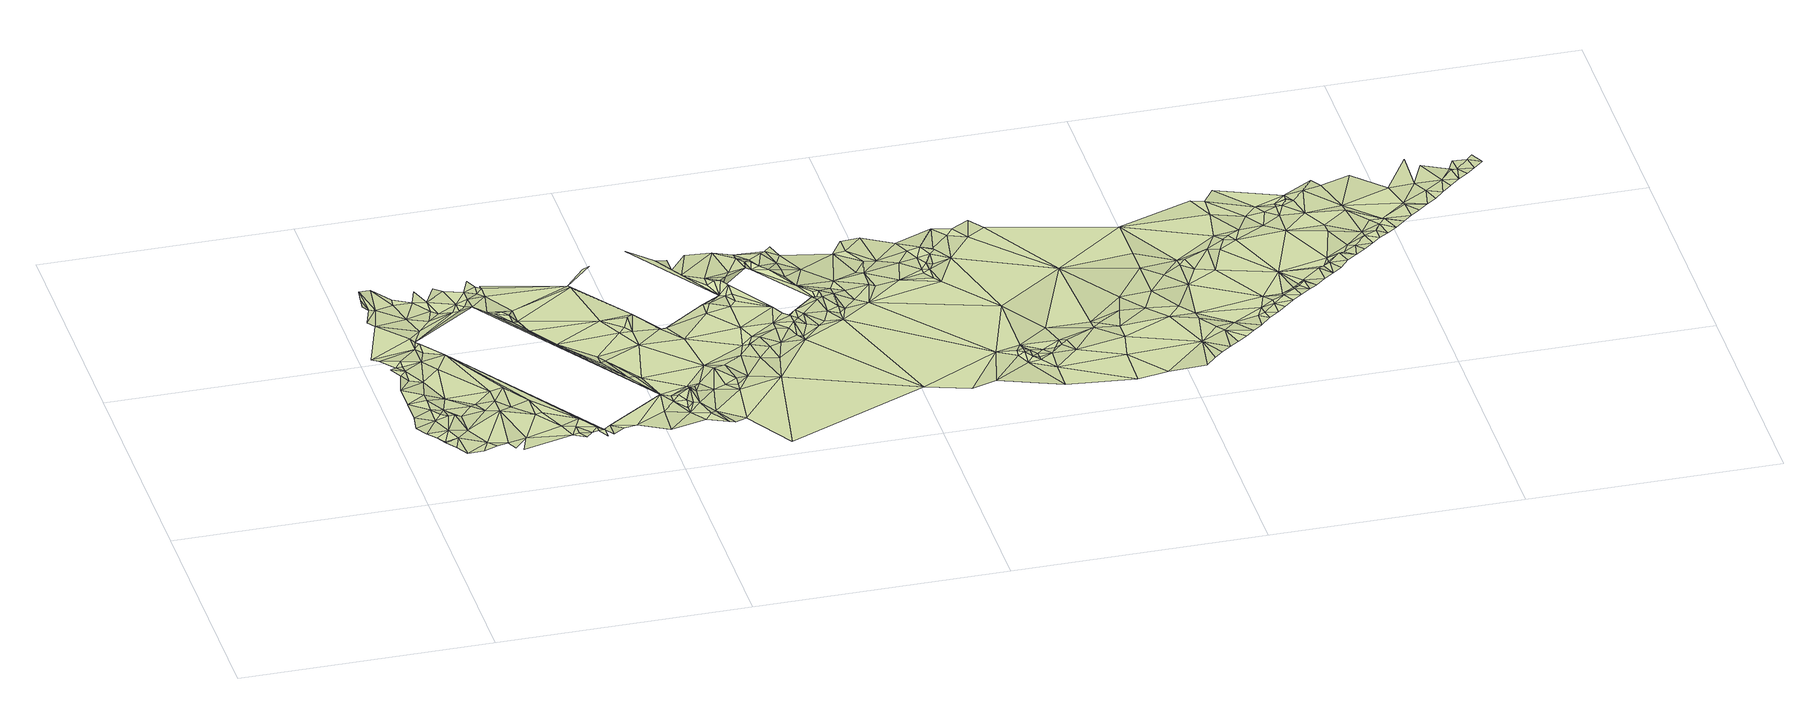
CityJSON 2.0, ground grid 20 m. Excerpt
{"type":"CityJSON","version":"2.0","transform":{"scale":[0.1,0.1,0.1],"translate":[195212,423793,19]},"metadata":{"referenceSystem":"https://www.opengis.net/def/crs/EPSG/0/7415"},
"CityObjects":{
"landuse1":{"type":"LandUse","attributes":{"3df_class":"Terrain","bgt_fysiekvoorkomen":"erf","bgt_status":"bestaand","identificatienamespace":"NL.IMGeo","onbegroeidterreindeeloptalud":"false","relatievehoogteligging":0,"aantal_punten":0},"geometry":[{"type":"MultiSurface","lod":"1","boundaries":[[[0,1,2]],[[0,3,1]],[[4,5,6]],[[7,2,6]],[[5,7,6]],[[8,5,4]],[[7,0,2]],[[3,9,10]],[[4,11,8]],[[12,8,11]],[[8,7,5]],[[0,9,3]],[[10,13,14]],[[9,15,10]],[[7,16,0]],[[10,15,13]],[[17,9,0]],[[18,7,8]],[[19,8,12]],[[17,0,16]],[[20,14,21]],[[7,22,16]],[[23,19,12]],[[17,24,9]],[[24,15,9]],[[18,22,7]],[[14,13,25]],[[24,17,16]],[[19,18,8]],[[21,14,25]],[[26,27,20]],[[27,26,28]],[[26,20,21]],[[22,24,16]],[[29,30,28]],[[13,15,31]],[[24,31,15]],[[19,23,32]],[[22,18,33]],[[26,34,28]],[[22,33,24]],[[26,21,25]],[[30,35,36]],[[34,29,28]],[[25,13,31]],[[24,33,37]],[[29,35,30]],[[26,38,34]],[[32,39,19]],[[24,37,31]],[[26,25,38]],[[38,29,34]],[[40,33,18]],[[41,42,36]],[[18,19,43]],[[25,31,44]],[[36,35,41]],[[37,33,40]],[[38,35,29]],[[31,37,45]],[[25,44,38]],[[39,43,19]],[[42,46,47]],[[48,49,50]],[[40,18,43]],[[50,49,51]],[[46,49,47]],[[37,40,45]],[[52,39,53]],[[46,51,49]],[[38,54,35]],[[31,45,55]],[[55,44,31]],[[46,56,51]],[[43,39,52]],[[54,57,35]],[[35,58,41]],[[38,44,59]],[[57,58,35]],[[59,54,38]],[[46,42,60]],[[61,42,41]],[[62,45,40]],[[59,57,54]],[[40,43,62]],[[59,58,57]],[[41,58,61]],[[42,61,60]],[[46,63,56]],[[55,45,62]],[[44,55,59]],[[60,63,46]],[[62,43,64]],[[63,65,56]],[[52,66,67]],[[68,43,52]],[[55,62,69]],[[64,43,68]],[[55,69,59]],[[69,62,64]],[[61,70,60]],[[60,71,63]],[[63,71,65]],[[72,61,58]],[[68,52,73]],[[74,59,69]],[[75,58,59]],[[64,74,69]],[[76,60,70]],[[52,67,73]],[[64,68,74]],[[60,76,71]],[[72,70,61]],[[74,68,77]],[[68,73,77]],[[74,78,59]],[[79,76,70]],[[80,72,58]],[[71,76,81]],[[82,71,81]],[[72,79,70]],[[81,76,79]],[[67,83,73]],[[74,77,78]],[[84,80,58]],[[77,73,78]],[[67,85,83]],[[67,86,85]],[[78,75,59]],[[79,87,81]],[[73,83,78]],[[83,85,88]],[[88,85,86]],[[72,87,79]],[[89,81,90]],[[90,81,87]],[[83,88,91]],[[72,80,87]],[[83,91,78]],[[92,87,80]],[[88,93,91]],[[78,91,75]],[[75,91,93]],[[84,92,80]],[[94,93,95]],[[75,93,94]],[[92,96,87]],[[97,90,87]],[[75,94,98]],[[84,96,92]],[[96,97,87]],[[94,99,98]],[[100,98,99]],[[84,101,96]],[[97,96,102]],[[84,103,101]],[[104,105,103]],[[106,104,103]],[[107,97,108]],[[96,101,102]],[[97,102,108]],[[109,98,100]],[[105,104,110]],[[106,110,104]],[[105,111,103]],[[112,106,103]],[[101,103,111]],[[108,102,113]],[[106,114,110]],[[102,101,113]],[[106,115,114]],[[106,116,115]],[[105,110,111]],[[75,98,117]],[[115,116,114]],[[110,114,111]],[[112,116,106]],[[103,84,117]],[[118,112,103]],[[98,109,117]],[[109,119,120]],[[118,103,117]],[[121,112,122]],[[116,123,114]],[[101,124,113]],[[122,112,118]],[[113,124,125]],[[101,111,124]],[[112,123,116]],[[114,126,111]],[[109,120,117]],[[122,127,121]],[[118,127,122]],[[128,112,121]],[[129,127,118]],[[120,119,130]],[[131,127,129]],[[129,118,117]],[[117,120,132]],[[117,131,129]],[[114,123,126]],[[133,121,127]],[[132,120,130]],[[123,112,128]],[[126,124,111]],[[132,134,117]],[[135,130,119]],[[127,131,133]],[[134,132,136]],[[137,131,117]],[[138,132,130]],[[136,132,139]],[[139,132,138]],[[128,121,133]],[[134,137,117]],[[136,140,134]],[[141,138,130]],[[141,139,138]],[[136,139,140]],[[142,130,135]],[[143,141,130]],[[137,134,140]],[[140,139,141]],[[130,142,143]],[[123,128,144]],[[140,141,143]],[[145,142,135]],[[143,146,140]],[[133,147,128]],[[148,137,140]],[[148,140,146]],[[131,149,133]],[[147,144,128]],[[137,149,131]],[[123,144,150]],[[151,143,142]],[[152,126,123]],[[152,124,126]],[[151,142,145]],[[153,137,148]],[[153,148,146]],[[144,147,150]],[[123,150,152]],[[146,143,154]],[[155,151,145]],[[143,151,154]],[[156,147,133]],[[153,146,154]],[[147,152,150]],[[157,124,158]],[[151,155,159]],[[137,153,149]],[[160,124,152]],[[156,152,147]],[[161,153,154]],[[133,162,156]],[[162,133,149]],[[163,154,151]],[[151,159,163]],[[161,149,153]],[[152,156,160]],[[161,154,164]],[[156,165,160]],[[164,154,163]],[[162,165,156]],[[149,161,166]],[[161,164,167]],[[163,168,164]],[[168,167,164]],[[166,161,167]],[[165,169,160]],[[170,149,166]],[[171,162,149]],[[163,172,168]],[[165,162,173]],[[174,175,159]],[[172,167,168]],[[166,167,172]],[[175,163,159]],[[170,166,172]],[[171,149,170]],[[175,172,163]],[[165,173,169]],[[171,176,162]],[[162,176,173]],[[177,170,172]],[[169,178,160]],[[179,171,170]],[[172,175,177]],[[179,170,177]],[[171,179,180]],[[169,173,181]],[[178,182,183]],[[171,180,184]],[[182,185,186]],[[180,179,187]],[[171,184,176]],[[186,188,182]],[[179,177,189]],[[181,173,190]],[[181,178,169]],[[177,175,191]],[[173,176,190]],[[180,187,184]],[[182,178,185]],[[187,179,189]],[[177,191,189]],[[192,186,185]],[[178,193,185]],[[181,190,194]],[[185,193,195]],[[181,194,178]],[[176,184,196]],[[197,184,187]],[[187,189,198]],[[178,199,193]],[[189,191,198]],[[193,199,195]],[[174,200,175]],[[190,201,194]],[[178,202,199]],[[199,202,195]],[[191,175,203]],[[197,187,198]],[[176,204,190]],[[194,205,178]],[[185,195,206]],[[196,184,197]],[[194,201,207]],[[178,205,202]],[[194,207,205]],[[202,208,195]],[[206,192,185]],[[205,209,202]],[[190,204,201]],[[176,196,204]],[[209,208,202]],[[191,203,198]],[[195,208,210]],[[201,204,207]],[[198,211,197]],[[207,204,205]],[[204,209,205]],[[196,197,211]],[[210,206,195]],[[198,212,211]],[[208,209,213]],[[198,203,212]],[[214,196,211]],[[215,209,204]],[[204,196,216]],[[196,217,216]],[[196,214,217]],[[210,208,213]],[[211,212,214]],[[218,214,212]],[[215,204,216]],[[203,218,212]],[[206,210,219]],[[175,200,203]],[[217,215,216]],[[214,220,217]],[[219,210,213]],[[221,214,218]],[[222,215,217]],[[221,220,214]],[[206,219,223]],[[220,222,217]],[[203,224,218]],[[220,225,222]],[[221,225,220]],[[226,219,213]],[[224,221,218]],[[227,226,213]],[[223,219,228]],[[219,226,228]],[[229,215,222]],[[224,225,221]],[[230,226,227]],[[228,226,230]],[[230,227,231]],[[232,222,225]],[[228,230,231]],[[233,231,227]],[[234,225,224]],[[223,228,235]],[[236,224,203]],[[233,227,237]],[[228,231,235]],[[232,229,222]],[[238,225,234]],[[223,235,239]],[[232,225,238]],[[233,240,231]],[[237,227,241]],[[233,237,242]],[[242,243,233]],[[200,236,203]],[[231,240,235]],[[224,236,234]],[[240,233,243]],[[244,229,232]],[[238,234,236]],[[239,235,240]],[[241,245,237]],[[244,232,238]],[[229,244,241]],[[242,237,246]],[[245,247,237]],[[243,242,246]],[[241,247,245]],[[240,243,246]],[[241,244,247]],[[248,239,240]],[[238,249,244]],[[250,238,236]],[[248,251,239]],[[250,249,238]],[[247,252,237]],[[246,248,240]],[[244,253,247]],[[253,244,249]],[[254,250,236]],[[237,255,246]],[[254,249,250]],[[252,255,237]],[[253,252,247]],[[254,253,249]],[[256,254,236]],[[253,254,257]],[[253,258,252]],[[259,248,246]],[[253,257,258]],[[252,258,255]],[[256,257,254]],[[255,259,246]],[[260,236,200]],[[258,261,255]],[[258,257,261]],[[261,257,256]],[[262,259,255]],[[263,255,261]],[[263,262,255]],[[260,256,236]],[[200,264,260]],[[261,256,265]],[[263,261,265]],[[266,259,262]],[[265,256,267]],[[263,266,262]],[[268,269,259]],[[268,259,266]],[[263,265,267]],[[270,260,264]],[[266,263,271]],[[271,268,266]],[[272,269,268]],[[272,268,271]],[[273,271,263]],[[263,267,273]],[[256,274,267]],[[270,275,260]],[[276,256,260]],[[272,271,277]],[[278,273,267]],[[270,279,275]],[[271,273,280]],[[276,274,256]],[[281,278,267]],[[282,281,267]],[[283,279,270]],[[280,277,271]],[[274,282,267]],[[260,275,284]],[[285,273,278]],[[285,280,273]],[[284,286,260]],[[287,278,281]],[[282,287,281]],[[284,275,288]],[[279,288,275]],[[274,287,282]],[[289,278,287]],[[285,278,289]],[[288,290,284]],[[279,291,288]],[[284,290,286]],[[292,277,280]],[[285,292,280]],[[293,291,279]],[[294,290,288]],[[295,289,287]],[[276,260,286]],[[291,294,288]],[[289,296,285]],[[286,290,294]],[[283,297,279]],[[297,293,279]],[[285,296,292]],[[293,298,291]],[[296,289,295]],[[299,294,291]],[[299,291,298]],[[274,300,287]],[[286,294,301]],[[300,295,287]],[[301,294,299]],[[293,302,298]],[[292,296,303]],[[292,304,277]],[[299,298,302]],[[297,302,293]],[[300,296,295]],[[305,292,303]],[[274,276,300]],[[301,299,302]],[[303,296,300]],[[286,301,306]],[[304,292,305]],[[305,303,300]],[[286,307,276]],[[302,308,301]],[[302,297,309]],[[307,286,306]],[[310,308,302]],[[306,301,308]],[[305,300,311]],[[283,312,297]],[[304,305,311]],[[302,309,310]],[[308,310,306]],[[313,306,310]],[[313,310,309]],[[311,300,314]],[[315,304,311]],[[316,309,297]],[[317,300,276]],[[311,314,315]],[[307,306,318]],[[318,306,313]],[[317,276,307]],[[312,316,297]],[[309,318,313]],[[314,319,315]],[[314,300,317]],[[307,318,320]],[[314,321,319]],[[318,309,322]],[[316,322,309]],[[317,307,320]],[[314,317,321]],[[320,318,323]],[[324,316,312]],[[323,318,325]],[[318,322,325]],[[326,320,323]],[[326,323,325]],[[327,317,320]],[[326,327,320]],[[316,328,322]],[[328,316,324]],[[322,329,325]],[[330,326,325]],[[317,331,321]],[[330,327,326]],[[330,325,329]],[[328,324,332]],[[333,317,327]],[[329,322,328]],[[334,327,330]],[[328,332,335]],[[317,333,336]],[[333,327,334]],[[330,329,337]],[[335,338,328]],[[334,330,337]],[[317,336,331]],[[328,339,329]],[[340,328,338]],[[329,341,337]],[[329,339,341]],[[342,339,328]],[[340,343,328]],[[344,333,334]],[[328,343,342]],[[345,334,337]],[[344,334,345]],[[343,340,346]],[[337,341,345]],[[341,339,347]],[[347,339,342]],[[336,333,348]],[[342,343,347]],[[346,349,343]],[[348,333,344]],[[348,331,336]],[[343,349,350]],[[351,344,345]],[[347,343,350]],[[351,348,344]],[[352,341,347]],[[353,351,345]],[[341,354,345]],[[350,355,347]],[[348,351,356]],[[351,353,356]],[[347,355,357]],[[358,353,345]],[[354,341,352]],[[347,357,352]],[[359,331,348]],[[348,356,360]],[[356,353,360]],[[357,355,361]],[[345,354,358]],[[361,362,357]],[[358,360,353]],[[357,362,352]],[[362,361,363]],[[359,348,360]],[[362,364,352]],[[363,364,362]],[[358,365,360]],[[354,352,366]],[[364,366,352]],[[359,367,331]],[[363,368,364]],[[369,331,367]],[[354,366,370]],[[366,364,370]],[[365,371,360]],[[354,372,358]],[[371,359,360]],[[368,373,364]],[[358,372,365]],[[354,370,374]],[[364,373,370]],[[354,374,372]],[[371,365,375]],[[359,371,376]],[[374,370,377]],[[370,373,378]],[[375,376,371]],[[365,372,375]],[[377,370,378]],[[359,376,379]],[[374,377,380]],[[359,379,367]],[[372,374,380]],[[376,375,379]],[[369,367,381]],[[377,382,380]],[[377,378,383]],[[380,384,372]],[[382,384,380]],[[383,382,377]],[[372,384,385]],[[382,386,384]],[[367,387,381]],[[382,383,386]],[[367,379,387]],[[379,375,388]],[[384,386,385]],[[389,386,383]],[[375,372,390]],[[385,386,389]],[[372,385,391]],[[379,388,387]],[[392,381,393]],[[389,394,385]],[[381,387,393]],[[390,388,375]],[[372,391,395]],[[385,394,391]],[[387,388,396]],[[395,397,372]],[[372,397,390]],[[387,396,393]],[[391,394,398]],[[395,391,398]],[[399,396,388]],[[388,390,399]],[[392,393,400]],[[401,395,398]],[[396,402,393]],[[401,403,395]],[[403,397,395]],[[404,401,398]],[[402,396,399]],[[405,393,402]],[[401,406,403]],[[403,406,397]],[[407,402,399]],[[405,400,393]],[[404,408,401]],[[409,399,390]],[[397,410,390]],[[407,405,402]],[[408,406,401]],[[405,407,411]],[[397,406,412]],[[409,407,399]],[[411,413,405]],[[409,390,414]],[[413,400,405]],[[410,414,390]],[[407,415,411]],[[397,412,416]],[[408,417,406]],[[416,410,397]],[[415,407,409]],[[406,417,412]],[[411,415,413]],[[413,415,400]],[[412,417,418]],[[415,419,400]],[[412,418,416]],[[409,419,415]],[[417,420,418]],[[414,410,421]],[[416,421,410]],[[409,414,422]],[[416,418,423]],[[400,419,424]],[[420,425,418]],[[419,409,426]],[[418,425,423]],[[416,423,421]],[[422,414,421]],[[426,409,422]],[[419,427,424]],[[427,419,426]],[[423,425,428]],[[423,429,421]],[[423,428,429]],[[422,421,430]],[[421,429,431]],[[429,428,432]],[[431,430,421]],[[426,422,433]],[[431,429,432]],[[422,430,433]],[[426,434,427]],[[430,431,435]],[[431,432,436]],[[433,430,435]],[[435,431,436]],[[426,433,437]],[[433,435,438]],[[435,436,438]],[[426,439,434]],[[433,438,440]],[[439,426,437]],[[441,433,440]],[[437,433,441]],[[440,442,441]],[[437,441,443]],[[443,441,442]],[[444,439,437]],[[445,437,443]],[[444,437,445]],[[446,439,444]],[[447,445,443]],[[448,445,447]],[[449,444,445]],[[448,449,445]],[[450,444,449]],[[449,448,451]],[[452,450,449]],[[453,449,451]],[[454,449,453]],[[454,452,449]],[[455,454,453]],[[455,452,454]],[[456,455,453]],[[457,452,455]],[[458,457,455]],[[459,455,456]],[[458,455,459]],[[458,459,460]],[[458,460,461]]]}]}
},
"vertices":[
[30,94,21],[13,86,22],[19,77,22],[15,99,23],[30,61,22],[30,64,21],[25,69,22],[35,74,24],[40,64,23],[30,109,22],[15,119,23],[36,53,22],[42,44,21],[30,129,23],[15,139,23],[30,119,24],[40,94,24],[35,99,23],[50,74,22],[60,54,22],[20,159,23],[25,154,21],[45,94,24],[55,44,21],[40,109,20],[35,149,21],[25,164,23],[15,169,23],[20,174,21],[25,179,23],[10,184,22],[45,124,20],[65,44,24],[50,94,22],[25,174,21],[40,194,22],[5,189,21],[60,104,23],[40,174,23],[75,49,22],[70,99,21],[40,209,22],[20,234,21],[80,94,22],[50,164,21],[65,109,21],[25,254,22],[15,239,22],[15,254,27],[20,254,23],[15,259,29],[15,264,34],[90,54,21],[80,44,20],[45,189,21],[80,124,21],[25,269,31],[45,199,23],[43,205,21],[60,179,23],[45,239,20],[50,219,21],[80,109,22],[40,259,21],[90,99,21],[40,264,23],[85,40,20],[125,49,21],[105,84,21],[90,124,23],[60,229,22],[55,259,21],[80,234,24],[120,64,21],[105,104,22],[150,51,21],[65,244,21],[110,84,22],[135,69,22],[70,239,21],[85,234,24],[65,254,23],[60,274,21],[130,59,22],[97,242,21],[130,49,22],[135,44,21],[85,244,24],[140,49,21],[75,274,21],[80,264,24],[145,54,22],[90,239,24],[145,49,22],[150,49,22],[150,40,22],[95,249,24],[95,259,24],[155,54,22],[155,40,23],[165,49,21],[110,254,21],[105,259,21],[105,229,23],[110,224,24],[115,224,25],[120,209,24],[100,269,27],[105,264,24],[175,49,22],[120,219,24],[125,229,21],[145,174,22],[110,264,22],[125,214,21],[125,209,23],[130,199,21],[203,88,21],[185,114,23],[200,44,17],[200,64,21],[170,149,22],[170,139,23],[185,199,21],[174,253,21],[110,269,21],[175,249,22],[175,144,21],[195,179,21],[190,114,23],[220,64,17],[195,114,21],[210,74,22],[205,159,21],[210,84,21],[230,54,15],[215,79,24],[225,94,21],[220,69,18],[220,74,22],[225,84,26],[225,74,19],[235,59,17],[230,74,18],[200,184,22],[245,44,17],[230,84,22],[205,179,21],[230,89,23],[245,119,21],[205,194,24],[240,64,15],[210,199,23],[235,94,22],[245,89,18],[250,44,16],[225,174,23],[190,269,23],[195,269,25],[260,49,15],[228,175,21],[250,109,24],[240,159,21],[265,89,15],[255,94,18],[230,174,23],[260,114,22],[265,99,19],[265,94,16],[265,199,23],[275,124,22],[280,139,21],[275,104,16],[265,189,21],[285,10,14],[300,99,14],[285,164,21],[290,124,18],[281,211,21],[285,134,24],[285,139,21],[270,199,23],[245,264,25],[228,289,21],[290,149,21],[260,244,22],[255,254,21],[295,144,23],[255,269,21],[300,134,20],[285,194,21],[305,124,15],[270,274,20],[275,224,23],[285,209,21],[275,234,23],[310,164,21],[310,154,22],[310,139,19],[280,224,26],[400,59,14],[290,199,22],[285,224,26],[330,144,15],[315,184,22],[290,219,24],[290,269,22],[290,209,22],[290,229,25],[286,225,18],[295,239,22],[320,154,21],[325,149,17],[309,242,22],[325,159,23],[323,173,18],[320,174,22],[325,169,22],[330,149,15],[305,254,24],[330,164,22],[335,159,19],[330,174,23],[305,264,21],[345,159,16],[335,169,22],[310,249,23],[314,245,18],[315,254,21],[347,190,22],[315,249,22],[320,244,21],[350,184,23],[325,234,23],[350,164,16],[325,259,22],[365,164,15],[340,209,22],[355,174,18],[330,264,20],[335,249,18],[351,193,18],[335,224,21],[335,234,21],[355,189,22],[350,199,21],[350,234,19],[355,199,21],[340,259,18],[365,179,18],[365,174,15],[335,269,20],[365,204,18],[365,194,20],[370,179,15],[370,214,18],[390,184,14],[380,189,15],[375,199,18],[380,254,16],[465,94,13],[395,204,17],[390,224,16],[395,219,18],[435,49,13],[400,204,15],[400,239,15],[420,209,14],[390,254,17],[390,269,16],[455,54,14],[410,239,14],[405,269,17],[425,229,16],[450,199,14],[480,84,14],[485,154,14],[430,259,14],[440,219,14],[485,74,13],[435,244,16],[440,214,14],[445,204,15],[505,40,11],[480,89,15],[440,234,15],[485,99,13],[445,214,16],[485,84,16],[445,224,16],[485,89,16],[490,79,15],[445,244,18],[495,74,14],[490,89,14],[450,224,14],[450,234,17],[505,64,12],[495,79,13],[495,84,13],[465,229,14],[500,89,13],[505,79,15],[455,239,17],[460,269,16],[455,244,15],[515,99,13],[510,119,12],[510,89,13],[525,84,12],[515,89,15],[470,259,15],[560,35,10],[520,94,15],[485,254,14],[475,264,17],[560,69,11],[540,194,14],[545,109,13],[490,274,16],[545,119,12],[500,264,14],[565,94,11],[550,114,13],[585,40,10],[565,109,11],[570,129,12],[575,149,11],[620,74,10],[605,114,10],[590,129,11],[600,244,11],[615,40,11],[600,184,11],[600,149,12],[623,47,12],[600,204,12],[615,124,12],[630,53,12],[625,104,12],[638,59,12],[625,114,10],[635,89,12],[640,84,11],[615,169,12],[630,154,10],[646,66,11],[650,94,10],[630,189,10],[654,72,11],[661,78,11],[630,179,12],[675,109,10],[640,174,10],[680,124,10],[669,84,11],[635,184,13],[670,99,10],[655,169,10],[665,214,11],[655,194,13],[677,91,12],[675,99,12],[685,97,12],[685,109,12],[665,194,11],[685,114,12],[670,244,11],[692,103,12],[660,264,12],[695,119,12],[670,204,13],[700,154,10],[700,110,12],[695,124,10],[680,204,11],[675,209,13],[705,124,13],[708,116,12],[685,214,13],[705,129,11],[670,259,13],[710,129,12],[716,122,12],[710,134,10],[715,139,10],[715,134,12],[695,234,11],[705,219,11],[723,128,11],[720,209,10],[730,149,12],[680,274,12],[705,244,12],[731,135,11],[735,154,10],[710,234,13],[740,164,10],[739,141,11],[720,229,11],[730,254,12],[740,154,12],[720,239,13],[740,159,10],[747,147,11],[720,244,12],[750,164,13],[725,239,13],[754,154,12],[740,229,10],[750,199,11],[730,244,15],[755,169,10],[730,249,12],[750,209,10],[735,244,13],[760,179,9],[762,160,12],[765,174,11],[745,254,14],[770,166,12],[775,194,9],[770,224,11],[775,184,12],[755,269,12],[778,173,12],[770,234,9],[760,259,13],[785,179,12],[785,189,12],[785,209,9],[790,199,11],[793,185,11],[795,209,9],[785,269,12],[795,204,12],[801,191,11],[815,224,10],[809,198,11],[810,249,9],[816,204,11],[815,219,12],[824,210,11],[832,217,11],[830,249,10],[835,234,12],[830,279,13],[840,223,11],[847,229,12],[850,244,13],[840,269,12],[855,236,12],[860,259,12],[863,242,13],[860,254,14],[865,254,14],[871,248,13],[865,269,12],[875,264,15],[878,254,13],[886,261,13],[880,269,15]
]}
